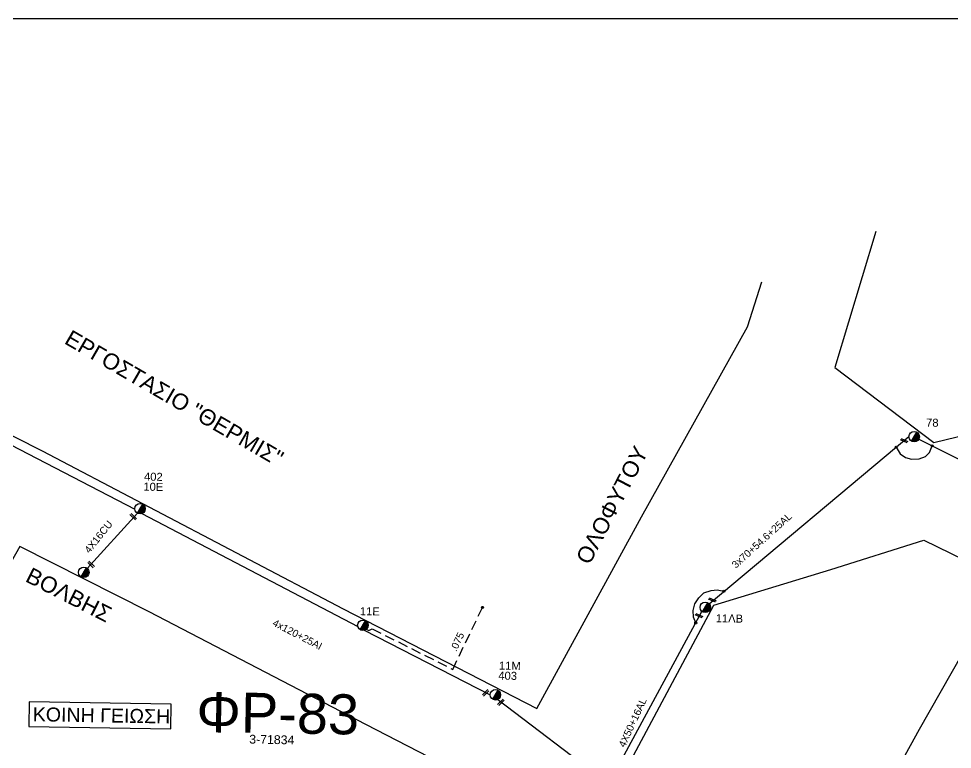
# Model space of a CAD drawing. Header units: millimetres. Extents: x 2875 to 4053, y 1200 to 1741.
# Drawn here: x 3745.4 to 3866.3, y 1646.5 to 1741.1 of the extents above; entities that cross this region are included whole.
import ezdxf

# ---------------------------------------------------------------- set-up
doc = ezdxf.new("R2010")
doc.units = ezdxf.units.MM
doc.linetypes.add('DASHED', pattern=[19.05, 12.7, -6.35])
doc.layers.add('Άγνωστα', color=7, linetype='Continuous', lineweight=5)
for name, color, linetype in [('Γέφυρες Εναέριου Δικτύου', 7, 'Continuous'), ('Γυμνά εναέρια ΧΤ (3Φ)   4x16CU', 7, 'Continuous'), ('Γυμνά εναέρια ΧΤ και ΦΟΠ (3Φ)   4x50+16AL', 7, 'Continuous'), ('Εναέρια παροχή ΧΤ 4x16', 7, 'Continuous'), ('Επιγραφές - Σχήματα', 7, 'Continuous'), ('Μηχανική τομή', 7, 'Continuous'), ('ΠΙΝΑΚΙΔΑ', 7, 'Continuous'), ('Στύλος ΦΜ', 7, 'Continuous'), ('Στύλος ΦΜ @ 1', 7, 'Continuous'), ('Συνδέσεις', 7, 'Continuous'), ('Συνεστραμμένα ΧΤ   3x70+54.6+25 AL', 7, 'SYN_LINE'), ('Συνεστραμμένα ΧΤ   4x120+25 AL', 7, 'SYN_LINE'), ('Υπόβαθρο ΔΕΗ', 7, 'Continuous'), ('Υπόγεια καλώδια Παροχών ΧΤ   .075', 7, 'DASHED')]:
    doc.layers.add(name, color=color, linetype=linetype)
doc.styles.get("Standard").update_dxf_attribs({"font": 'ARIAL.TTF'})
doc.linetypes.add('SYN_LINE', pattern='A,0.5,-0.0001,["/\\/\\/\\/",Standard,S=0.1,R=0,X=0,Y=-0.05],-0.25', length=0.7501)

# ---------------------------------------------------------------- blocks, each defined once
blk = doc.blocks.new('ΥΠΑΡΧΩΝ ΤΣΙΜΕΝΤΕΝΙΟΣ ΣΤΥΛΟΣ')
at = {"layer": 'Στύλος ΦΜ'}
blk.add_hatch(color=256, dxfattribs=at).paths.add_polyline_path([(-1.29, -2.28, 0.574793), (2.62, 0, 0.268822), (1.3, 2.27)])
blk.add_line((-1.29, -2.28), (1.3, 2.27), dxfattribs=at)
blk.add_circle((0, 0), 2.62, dxfattribs=at)
at = {"layer": 'Στύλος ΦΜ', "flags": 4}
for tag, p in [('ΑΡΙΘΜΟΣ', (-4.68, 8.05)), ('ΤΥΠΟΣ', (-4.91, 3.03))]:
    blk.add_attdef(tag, p, '', height=4, dxfattribs=at)
blk = doc.blocks.new('_ΣΥΝΔΕΣΗ')
at = {"layer": 'Συνδέσεις', "linetype": 'SYN_LINE', "ltscale": 40}
blk.add_hatch(color=256, dxfattribs=at).paths.add_polyline_path([(0.5, -0.01, 1), (-0.5, -0.01, 1)])
at = {"layer": 'Συνδέσεις'}
blk.add_circle((0, -0.01), 0.5, dxfattribs=at)
blk = doc.blocks.new('ΜΗΧΑΝΙΚΗ ΤΟΜΗ')
at = {"layer": 'Μηχανική τομή', "ltscale": 40}
for p, q in [((-1.89, 0.78), (1.89, 0.78)), ((1.89, 0), (-1.89, 0))]:
    blk.add_line(p, q, dxfattribs=at)

msp = doc.modelspace()

# ---------------------------------------------------------------- linework, layer by layer
at = {"layer": 'Γέφυρες Εναέριου Δικτύου'}
for points in [[(3859.009, 1685.639), (3859.503, 1684.776), (3860.205, 1684.294), (3860.972, 1684.074), (3861.978, 1684.146), (3862.823, 1684.44), (3863.314, 1684.963), (3863.674, 1685.833)], [(3833.052, 1662.89), (3832.748, 1663.633), (3832.732, 1664.489), (3832.922, 1665.356), (3833.448, 1666.123), (3834.128, 1666.778), (3835.038, 1667.108), (3835.852, 1667.163), (3836.707, 1666.987)]]:
    msp.add_lwpolyline(points, dxfattribs=at)
at = {"layer": 'Γυμνά εναέρια ΧΤ (3Φ)   4x16CU', "color": 5, "linetype": 'SYN_LINE', "ltscale": 10}
msp.add_lwpolyline([(3760.778, 1677.102), (3754.299, 1669.947)], dxfattribs=at)
at = {"layer": 'Γυμνά εναέρια ΧΤ και ΦΟΠ (3Φ)   4x50+16AL', "color": 133}
for points in [[(3861.941, 1686.701), (3887.511, 1673.892)], [(3822.131, 1642.673), (3833.86, 1664.386)]]:
    msp.add_lwpolyline(points, dxfattribs=at)
at = {"layer": 'Επιγραφές - Σχήματα', "color": 190}
msp.add_lwpolyline([(3746.716, 1649.497), (3765.112, 1649.182), (3765.166, 1652.381), (3746.771, 1652.695)], close=True, dxfattribs=at)
at = {"layer": 'ΠΙΝΑΚΙΔΑ'}
msp.add_lwpolyline([(2883.045, 1200.853), (3942.226, 1200.46), (3942.226, 1741.119), (2883.045, 1741.119)], close=True, dxfattribs=at)
at = {"layer": 'Συνεστραμμένα ΧΤ   3x70+54.6+25 AL', "color": 133, "ltscale": 10}
msp.add_lwpolyline([(3834.782, 1665.377), (3860.657, 1687.017)], dxfattribs=at)
at = {"layer": 'Συνεστραμμένα ΧΤ   4x120+25 AL', "color": 5, "ltscale": 20}
for points in [[(3732.774, 1691.95), (3760.45, 1677.605)], [(3761.345, 1677.045), (3789.309, 1662.431)], [(3790.149, 1661.938), (3806.448, 1653.606)], [(3807.457, 1653.003), (3821.297, 1642.473)]]:
    msp.add_lwpolyline(points, dxfattribs=at)
at = {"layer": 'Υπόβαθρο ΔΕΗ'}
for points in [[(3734.66, 1717.616), (3715.635, 1716.645), (3709.165, 1705.041), (3748.46, 1685.163), (3787.424, 1664.737), (3812.471, 1651.823), (3826.044, 1676.641), (3839.76, 1701.224), (3841.614, 1707.059)], [(3856.363, 1713.57), (3851.049, 1695.954), (3863.883, 1686.261), (3884.172, 1691.188), (3890.672, 1713.556)], [(3745.575, 1672.785), (3733.815, 1652.062), (3767.541, 1632.242), (3784.261, 1622.223), (3793.505, 1616.911), (3801.173, 1630.908), (3806.646, 1641.317), (3790.359, 1649.74), (3762.287, 1664.312), (3745.575, 1672.785)], [(3835.395, 1665.179), (3850.543, 1669.797), (3862.569, 1673.593), (3873.035, 1668.496), (3861.97, 1649.106), (3847.062, 1622.009), (3828.233, 1588.334), (3819.218, 1593.837), (3802.144, 1603.639), (3810.301, 1618.642), (3819.665, 1635.731), (3835.395, 1665.179)]]:
    msp.add_lwpolyline(points, dxfattribs=at)
at = {"layer": 'Υπόγεια καλώδια Παροχών ΧΤ   .075', "color": 5, "ltscale": 0.1}
msp.add_lwpolyline([(3790.415, 1662.082), (3790.732, 1661.907), (3791.157, 1662.139), (3801.594, 1656.887), (3805.457, 1664.912)], dxfattribs=at)

# ---------------------------------------------------------------- block references
at = {"layer": 'Μηχανική τομή'}
for p, xscale, yscale, zscale, rotation in [((3860.08, 1686.57), 0.2590415103702456, 0.2590415103702456, 0.2590415103702456, 156.3699767297186), ((3760.312, 1676.732), 0.2590415103703951, 0.2590415103703951, 0.2590415103703951, 135.7092321547077), ((3754.857, 1670.527), 0.2590415103703951, 0.2590415103703951, 0.2590415103703951, 135.7092321547077), ((3835.246, 1665.966), 0.2590415103702456, 0.2590415103702456, 0.2590415103702456, 156.3699767297186), ((3833.513, 1663.933), 0.2590415103702456, 0.2590415103702456, 0.2590415103702456, 156.3699767297186), ((3805.798, 1653.916), 0.2590415103703207, 0.2590415103703207, 0.2590415103703207, 225.0044749373595), ((3807.764, 1652.697), 0.2590415103703207, 0.2590415103703207, 0.2590415103703207, 225.0044749373595)]:
    msp.add_blockref('ΜΗΧΑΝΙΚΗ ΤΟΜΗ', p, dxfattribs=dict(at, xscale=xscale, yscale=yscale, zscale=zscale, rotation=rotation))
at = {"layer": 'Στύλος ΦΜ @ 1', "ltscale": 40}
ref = msp.add_blockref('ΥΠΑΡΧΩΝ ΤΣΙΜΕΝΤΕΝΙΟΣ ΣΤΥΛΟΣ', (3861.335, 1687.006), dxfattribs=dict(at, xscale=0.2590415103700448, yscale=0.2590415103700448, zscale=0.2590415103700448, rotation=359.0199368875902))
ref.add_attrib('ΤΥΠΟΣ', '78', (3862.873, 1688.312), dxfattribs={"layer": 'Στύλος ΦΜ', "height": 1.0362, "rotation": 359.01994, "flags": 4})
ref = msp.add_blockref('ΥΠΑΡΧΩΝ ΤΣΙΜΕΝΤΕΝΙΟΣ ΣΤΥΛΟΣ', (3761.123, 1677.686), dxfattribs=dict(at, xscale=0.2590415103700448, yscale=0.2590415103700448, zscale=0.2590415103700448, rotation=359.0199368875902))
ref.add_attrib('ΤΥΠΟΣ', '10E', (3761.549, 1680.023), dxfattribs={"layer": 'Στύλος ΦΜ', "height": 1.0362, "rotation": 359.01994, "flags": 4})
ref.add_attrib('ΑΡΙΘΜΟΣ', '402', (3761.632, 1681.324), dxfattribs={"layer": 'Στύλος ΦΜ', "height": 1.0362, "rotation": 359.01994, "flags": 4})
at = {"layer": 'Στύλος ΦΜ @ 1', "ltscale": 40, "xscale": 0.2590415103700448, "yscale": 0.2590415103700448, "zscale": 0.2590415103700448, "rotation": 359.0199368875902}
msp.add_blockref('ΥΠΑΡΧΩΝ ΤΣΙΜΕΝΤΕΝΙΟΣ ΣΤΥΛΟΣ', (3753.844, 1669.444), dxfattribs=at)
at = {"layer": 'Στύλος ΦΜ @ 1', "ltscale": 40}
ref = msp.add_blockref('ΥΠΑΡΧΩΝ ΤΣΙΜΕΝΤΕΝΙΟΣ ΣΤΥΛΟΣ', (3834.291, 1664.909), dxfattribs=dict(at, xscale=0.2590415103700448, yscale=0.2590415103700448, zscale=0.2590415103700448, rotation=359.0199368875902))
ref.add_attrib('ΤΥΠΟΣ', '11ΛΒ', (3835.638, 1662.987), dxfattribs={"layer": 'Στύλος ΦΜ', "height": 1.0362, "rotation": 359.01994, "flags": 4})
ref = msp.add_blockref('ΥΠΑΡΧΩΝ ΤΣΙΜΕΝΤΕΝΙΟΣ ΣΤΥΛΟΣ', (3789.968, 1662.591), dxfattribs=dict(at, xscale=0.2590415103700448, yscale=0.2590415103700448, zscale=0.2590415103700448, rotation=359.0199368875902))
ref.add_attrib('ΤΥΠΟΣ', '11E', (3789.567, 1663.904), dxfattribs={"layer": 'Στύλος ΦΜ', "height": 1.0362, "rotation": 359.01994, "flags": 4})
ref = msp.add_blockref('ΥΠΑΡΧΩΝ ΤΣΙΜΕΝΤΕΝΙΟΣ ΣΤΥΛΟΣ', (3807.126, 1653.595), dxfattribs=dict(at, xscale=0.2590415103700448, yscale=0.2590415103700448, zscale=0.2590415103700448, rotation=359.0199368875902))
ref.add_attrib('ΤΥΠΟΣ', '403', (3807.496, 1655.561), dxfattribs={"layer": 'Στύλος ΦΜ', "height": 1.0362, "rotation": 359.01994, "flags": 4})
ref.add_attrib('ΑΡΙΘΜΟΣ', '11M', (3807.58, 1656.862), dxfattribs={"layer": 'Στύλος ΦΜ', "height": 1.0362, "rotation": 359.01994, "flags": 4})
at = {"layer": 'Συνδέσεις', "xscale": 0.2590415103700448, "yscale": 0.2590415103700448, "zscale": 0.2590415103700448, "rotation": 359.0199368875902}
for p in [(3859.009, 1685.642), (3863.675, 1685.836), (3836.707, 1666.99), (3805.458, 1664.915), (3833.053, 1662.893)]:
    msp.add_blockref('_ΣΥΝΔΕΣΗ', p, dxfattribs=at)

# ---------------------------------------------------------------- texts
at = {"layer": 'Άγνωστα', "color": 7, "insert": (3778.613, 1663.425), "char_height": 0.9325, "width": 104.65345, "attachment_point": 1, "rotation": 332.62347}
msp.add_mtext('4x120+25ΑΙ', dxfattribs=at)
at = {"layer": 'Γυμνά εναέρια ΧΤ και ΦΟΠ (3Φ)   4x50+16AL', "color": 7, "insert": (3823.017, 1647.089), "char_height": 0.9325, "width": 87.23055, "attachment_point": 1, "rotation": 65.11704}
msp.add_mtext('4X50+16AL', dxfattribs=at)
at = {"layer": 'Εναέρια παροχή ΧΤ 4x16', "color": 7, "insert": (3753.836, 1672.415), "char_height": 0.9325, "width": 87.23055, "attachment_point": 1, "rotation": 51.19995}
msp.add_mtext('4X16CU', dxfattribs=at)
at = {"layer": 'Επιγραφές - Σχήματα', "attachment_point": 1}
for s, insert, char_height, width, rotation in [('ΕΡΓΟΣΤΑΣΙΟ "ΘΕΡΜΙΣ"', (3752.229, 1700.93), 2.07233, 42.21767, 329.89702), ('ΟΛΟΦΥΤΟΥ', (3817.457, 1671.254), 2.0723, 15.54428, 62.50537), ('ΒΟΛΒΗΣ', (3747.077, 1670.174), 2.0723, 15.54428, 332.90909), ('ΦΡ-83', (3768.462, 1653.979), 5.1808, 8.8687, 359.01994), ('3-71834', (3775.268, 1648.415), 1.1398, 5.98468, 359.01994)]:
    msp.add_mtext(s, dxfattribs=dict(at, insert=insert, char_height=char_height, width=width, rotation=rotation))
at = {"layer": 'Επιγραφές - Σχήματα', "color": 190, "insert": (3747.253, 1651.989), "char_height": 1.81329, "width": 18.20082, "attachment_point": 1, "rotation": 359.01994}
msp.add_mtext('KOINH ΓΕΙΩΣΗ', dxfattribs=at)
at = {"layer": 'Συνεστραμμένα ΧΤ   3x70+54.6+25 AL', "color": 7, "insert": (3837.618, 1670.587), "char_height": 0.93255, "width": 87.23055, "attachment_point": 1, "rotation": 42.18403}
msp.add_mtext('3x70+54.6+25AL', dxfattribs=at)
at = {"layer": 'Υπόγεια καλώδια Παροχών ΧΤ   .075', "color": 7, "insert": (3801.218, 1659.494), "char_height": 0.9325, "width": 87.23055, "attachment_point": 1, "rotation": 65.11704}
msp.add_mtext('.075', dxfattribs=at)

doc.saveas('drawing.dxf')
